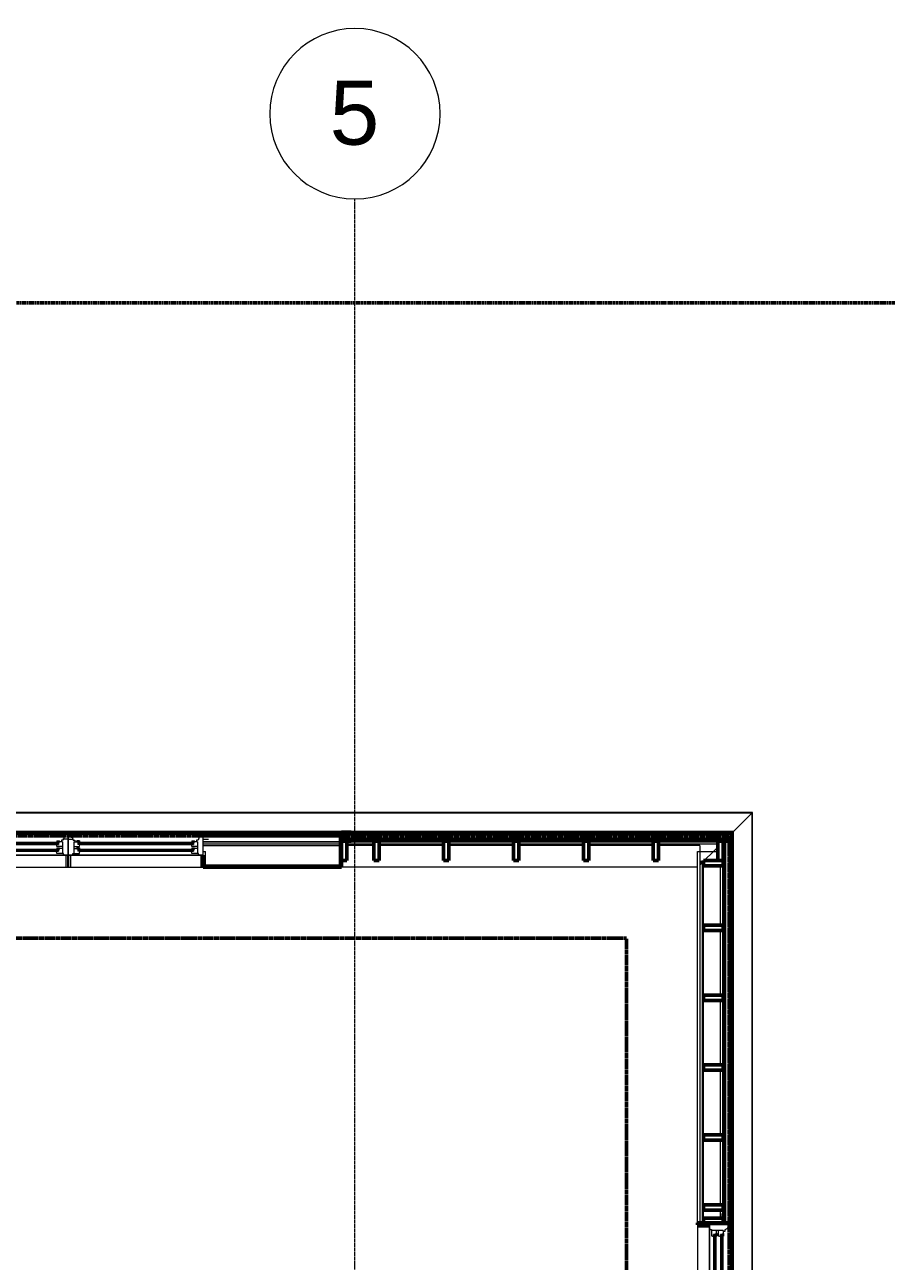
# Model space of a CAD drawing. Header units: inches. Extents: x -4235 to -464, y 9767 to 12347.
# Drawn here: x -2266.3 to -2023.7, y 11998.7 to 12347 of the extents above; entities that cross this region are included whole.
import ezdxf

# ---------------------------------------------------------------- set-up
doc = ezdxf.new("R2010")
doc.units = ezdxf.units.IN
doc.header["$MEASUREMENT"] = 0
for name, pattern in [('Dash 1_16_', [0.125, 0.0625, -0.0625]), ('Double Dash 3_8_', [1, 0.375, -0.125, 0.125, -0.125, 0.125, -0.125]), ('Grid Line 1_2_', [0.875, 0.5, -0.125, 0.125, -0.125])]:
    doc.linetypes.add(name, pattern=pattern)
for name, color, linetype, lineweight in [('A-GLAZ-1', 151, 'Continuous', 9), ('A-GLAZ-2', 151, 'Continuous', 20), ('A-GLAZ-CWMG', 51, 'Continuous', 9), ('A-GLAZ-CWMG-1', 51, 'Continuous', 50), ('A-WALL', 113, 'Continuous', 13), ('A-WALL-5', 113, 'Continuous', 9), ('A-WALL-6', 113, 'Continuous', 50), ('C-PROP-LINE', 91, 'Double Dash 3_8_', 50), ('C-PROP-LINE-1', 91, 'Dash 1_16_', 50), ('S-GRID-1', 1, 'Grid Line 1_2_', 9), ('S-GRID-IDEN', 1, 'Continuous', 9)]:
    doc.layers.add(name, color=color, linetype=linetype, lineweight=lineweight)
doc.styles.add('Arial', font='arial.ttf', dxfattribs={"height": 18})

# ---------------------------------------------------------------- blocks, each defined once
blk = doc.blocks.new('Basic Wall _ EXT - FIBER CEMENT - LARGE - ___-2162455-BACKGROUND - RCP - 3RD FLOOR')
at = {"layer": 'A-WALL-5'}
for p, q in [((-2177.12, 12119.5), (-3861.63, 12119.5)), ((-2177.12, 12119.5), (-3861.63, 12119.5)), ((-2177.12, 12119.48), (-3861.62, 12119.48)), ((-2177.12, 12119.46), (-3861.6, 12119.46)), ((-2177.12, 12119.46), (-3861.6, 12119.46)), ((-2177.12, 12119.46), (-3861.59, 12119.46)), ((-2066.71, 12119.8), (-3738.82, 12119.8)), ((-2174.43, 12119.5), (-2177.06, 12119.5)), ((-2174.43, 12119.5), (-2177.06, 12119.5)), ((-2174.43, 12119.48), (-2177.06, 12119.48)), ((-2174.44, 12119.46), (-2177.06, 12119.46)), ((-2174.44, 12119.46), (-2177.06, 12119.46)), ((-2174.44, 12119.46), (-2177.06, 12119.46)), ((-2067.02, 12119.5), (-2174.37, 12119.5)), ((-2067.02, 12119.5), (-2174.37, 12119.5)), ((-2067.03, 12119.48), (-2174.37, 12119.48)), ((-2067.06, 12119.46), (-2174.37, 12119.46)), ((-2067.05, 12119.46), (-2174.37, 12119.46)), ((-2067.05, 12119.46), (-2174.37, 12119.46)), ((-2069.61, 12116.9), (-2069, 12117.51)), ((-2069.3, 12117.21), (-2069.61, 12116.9)), ((-2069, 12117.51), (-2069.3, 12117.21)), ((-2067.42, 12119.09), (-2067.06, 12119.46)), ((-2067.06, 12119.46), (-2067.42, 12119.09)), ((-2067.06, 12119.46), (-2066.9, 12119.61)), ((-2067.03, 12119.48), (-2067.06, 12119.46)), ((-2067.05, 12119.46), (-2066.9, 12119.61)), ((-2066.9, 12119.61), (-2067.03, 12119.48)), ((-2066.9, 12119.61), (-2067.02, 12119.5)), ((-2066.77, 12119.75), (-2066.79, 12119.72)), ((-2066.77, 12119.74), (-2066.75, 12119.77)), ((-2066.75, 12119.77), (-2066.75, 12119.77)), ((-2177.12, 12116.87), (-2216.09, 12116.87)), ((-2177.12, 12116.87), (-2216.09, 12116.87)), ((-2216.09, 12116.84), (-2177.75, 12116.84)), ((-2177.75, 12116.84), (-2216.09, 12116.84)), ((-2177.75, 12116.84), (-2177.12, 12116.84)), ((-2177.12, 12116.84), (-2177.75, 12116.84)), ((-2168.03, 12116.87), (-2175.62, 12116.87)), ((-2168.03, 12116.87), (-2175.62, 12116.87)), ((-2175.62, 12116.84), (-2168.03, 12116.84)), ((-2168.03, 12116.84), (-2175.62, 12116.84)), ((-2148.35, 12116.87), (-2166.53, 12116.87)), ((-2148.35, 12116.87), (-2166.53, 12116.87)), ((-2166.53, 12116.84), (-2148.35, 12116.84)), ((-2148.35, 12116.84), (-2166.53, 12116.84)), ((-2128.66, 12116.87), (-2146.85, 12116.87)), ((-2128.66, 12116.87), (-2146.85, 12116.87)), ((-2146.85, 12116.84), (-2128.66, 12116.84)), ((-2128.66, 12116.84), (-2146.85, 12116.84)), ((-2108.98, 12116.87), (-2127.16, 12116.87)), ((-2108.98, 12116.87), (-2127.16, 12116.87)), ((-2127.16, 12116.84), (-2108.98, 12116.84)), ((-2108.98, 12116.84), (-2127.16, 12116.84)), ((-2089.29, 12116.87), (-2107.48, 12116.87)), ((-2089.29, 12116.87), (-2107.48, 12116.87)), ((-2107.48, 12116.84), (-2089.29, 12116.84)), ((-2089.29, 12116.84), (-2107.48, 12116.84)), ((-2071.11, 12116.87), (-2087.79, 12116.87)), ((-2071.11, 12116.87), (-2087.79, 12116.87)), ((-2087.79, 12116.84), (-2071.11, 12116.84)), ((-2071.11, 12116.84), (-2087.79, 12116.84))]:
    blk.add_line(p, q, dxfattribs=at)
at = {"layer": 'A-WALL-5', "flags": 128}
for points in [[(-2066.9, 12119.61), (-2066.89, 12119.63), (-2066.86, 12119.65), (-2066.84, 12119.67), (-2066.82, 12119.7), (-2066.79, 12119.72), (-2066.77, 12119.74)], [(-2066.79, 12119.72), (-2066.81, 12119.71), (-2066.82, 12119.69), (-2066.84, 12119.68), (-2066.85, 12119.66), (-2066.87, 12119.65), (-2066.88, 12119.63)], [(-2066.75, 12119.77), (-2066.75, 12119.77), (-2066.75, 12119.76), (-2066.76, 12119.76), (-2066.77, 12119.75)], [(-2066.76, 12119.75), (-2066.75, 12119.76), (-2066.75, 12119.77)], [(-2066.75, 12119.77), (-2066.73, 12119.78), (-2066.72, 12119.79), (-2066.71, 12119.8), (-2066.71, 12119.8)], [(-2066.71, 12119.8), (-2066.72, 12119.8), (-2066.72, 12119.79), (-2066.74, 12119.78)]]:
    blk.add_lwpolyline(points, dxfattribs=at)
blk = doc.blocks.new('Basic Wall _ EXT - FIBER CEMENT - SMALL - ___-2145929-BACKGROUND - RCP - 3RD FLOOR')
at = {"layer": 'A-WALL-5'}
for p, q in [((-2061.36, 12125.15), (-2682.01, 12125.15)), ((-2061.36, 12125.15), (-2682.01, 12125.15)), ((-2682.01, 12125.07), (-2061.44, 12125.07)), ((-2061.44, 12125.07), (-2682.01, 12125.07)), ((-2066.72, 12119.79), (-2061.44, 12125.07)), ((-2061.44, 12125.07), (-2066.72, 12119.79)), ((-2061.36, 12125.15), (-2061.44, 12125.07)), ((-2177.12, 12119.12), (-2369.31, 12119.12)), ((-2177.12, 12119.05), (-2369.31, 12119.05)), ((-2177.12, 12118.67), (-2216.09, 12118.67)), ((-2177.12, 12118.59), (-2216.09, 12118.59)), ((-2177.12, 12118.59), (-2216.09, 12118.59)), ((-2174.62, 12119.12), (-2177.06, 12119.12)), ((-2067.39, 12119.12), (-2174.38, 12119.12)), ((-2069.61, 12116.9), (-2069, 12117.51)), ((-2069, 12117.51), (-2069.61, 12116.9)), ((-2069.52, 12116.99), (-2069.44, 12117.07)), ((-2069.46, 12117.05), (-2069.52, 12116.99)), ((-2069, 12117.51), (-2069.36, 12117.15)), ((-2069.31, 12117.21), (-2069, 12117.51)), ((-2067.39, 12119.12), (-2067.06, 12119.46)), ((-2067.06, 12119.46), (-2067.39, 12119.12)), ((-2067.05, 12119.46), (-2066.9, 12119.61)), ((-2066.9, 12119.61), (-2067.05, 12119.46)), ((-2177.12, 12116.17), (-2216.09, 12116.17)), ((-2177.12, 12116.17), (-2216.09, 12116.17)), ((-2168.03, 12116.17), (-2175.62, 12116.17)), ((-2168.03, 12116.17), (-2175.62, 12116.17)), ((-2148.35, 12116.17), (-2166.53, 12116.17)), ((-2148.35, 12116.17), (-2166.53, 12116.17)), ((-2128.66, 12116.17), (-2146.85, 12116.17)), ((-2128.66, 12116.17), (-2146.85, 12116.17)), ((-2108.98, 12116.17), (-2127.16, 12116.17)), ((-2108.98, 12116.17), (-2127.16, 12116.17)), ((-2089.29, 12116.17), (-2107.48, 12116.17)), ((-2089.29, 12116.17), (-2107.48, 12116.17)), ((-2071.11, 12116.17), (-2087.79, 12116.17)), ((-2071.11, 12116.17), (-2087.79, 12116.17)), ((-2074.92, 12111.59), (-2072.36, 12114.15)), ((-2072.36, 12114.15), (-2074.92, 12111.59)), ((-2072.36, 12114.15), (-2071.11, 12115.4)), ((-2071.11, 12115.4), (-2072.36, 12114.15)), ((-2075.17, 12111.34), (-2076.17, 12111.34)), ((-2075.17, 12111.34), (-2076.17, 12111.34)), ((-2075.25, 12111.26), (-2076.17, 12111.26)), ((-2075.25, 12111.26), (-2076.17, 12111.26)), ((-2076.17, 12110.34), (-2075.45, 12111.06)), ((-2075.45, 12111.06), (-2076.17, 12110.34)), ((-2075.45, 12111.06), (-2076.17, 12110.34)), ((-2076.17, 12110.34), (-2075.45, 12111.06)), ((-2076.17, 12111.06), (-2075.45, 12111.06)), ((-2075.45, 12111.06), (-2076.17, 12111.06)), ((-2075.45, 12111.06), (-2075.25, 12111.26)), ((-2075.25, 12111.26), (-2075.45, 12111.06)), ((-2075.25, 12111.26), (-2075.45, 12111.06)), ((-2075.45, 12111.06), (-2075.25, 12111.26)), ((-2075.25, 12111.26), (-2075.17, 12111.34)), ((-2075.17, 12111.34), (-2075.25, 12111.26)), ((-2075.17, 12111.34), (-2075.25, 12111.26)), ((-2075.17, 12111.34), (-2075.11, 12111.4)), ((-2075.11, 12111.4), (-2075.17, 12111.34))]:
    blk.add_line(p, q, dxfattribs=at)
at = {"layer": 'A-WALL-5', "flags": 128}
blk.add_lwpolyline([(-2069.44, 12117.07), (-2069.37, 12117.14), (-2069.31, 12117.21)], dxfattribs=at)
blk = doc.blocks.new('Basic Wall _ EXT - FIBER CEMENT - LARGE - ___-2162456-BACKGROUND - RCP - 3RD FLOOR')
at = {"layer": 'A-WALL-5'}
for p, q in [((-2069, 12117.51), (-2069.61, 12116.9)), ((-2069.61, 12116.9), (-2069.3, 12117.21)), ((-2069.3, 12117.21), (-2069, 12117.51)), ((-2067.42, 12119.09), (-2067.06, 12119.46)), ((-2067.06, 12119.46), (-2067.42, 12119.09)), ((-2066.9, 12119.61), (-2067.06, 12119.46)), ((-2067.06, 12119.46), (-2067.03, 12119.48)), ((-2067.06, 11246.52), (-2067.06, 12119.46)), ((-2066.9, 12119.61), (-2067.05, 12119.46)), ((-2067.05, 11246.51), (-2067.05, 12119.46)), ((-2067.05, 11246.51), (-2067.05, 12119.46)), ((-2067.03, 12119.48), (-2066.9, 12119.61)), ((-2067.03, 11246.5), (-2067.03, 12119.48)), ((-2067.02, 12119.5), (-2066.9, 12119.61)), ((-2067.02, 11246.48), (-2067.02, 12119.5)), ((-2067.02, 11246.48), (-2067.02, 12119.5)), ((-2066.79, 12119.72), (-2066.77, 12119.75)), ((-2066.75, 12119.77), (-2066.77, 12119.74)), ((-2066.75, 12119.77), (-2066.75, 12119.77)), ((-2066.71, 11246.18), (-2066.71, 12119.8)), ((-2069.67, 12110.09), (-2069.67, 12109.71)), ((-2069.67, 12109.71), (-2069.67, 12110.09)), ((-2069.64, 12109.71), (-2069.64, 12110.09)), ((-2069.64, 12109.71), (-2069.64, 12110.09)), ((-2069.67, 12109.71), (-2069.67, 12093.41)), ((-2069.67, 12093.41), (-2069.67, 12109.71)), ((-2069.64, 12093.41), (-2069.64, 12109.71)), ((-2069.64, 12093.41), (-2069.64, 12109.71)), ((-2069.67, 12091.91), (-2069.67, 12073.72)), ((-2069.67, 12073.72), (-2069.67, 12091.91)), ((-2069.64, 12073.72), (-2069.64, 12091.91)), ((-2069.64, 12073.72), (-2069.64, 12091.91)), ((-2069.67, 12072.22), (-2069.67, 12054.04)), ((-2069.67, 12054.04), (-2069.67, 12072.22)), ((-2069.64, 12054.04), (-2069.64, 12072.22)), ((-2069.64, 12054.04), (-2069.64, 12072.22)), ((-2069.67, 12052.54), (-2069.67, 12034.36)), ((-2069.67, 12034.36), (-2069.67, 12052.54)), ((-2069.64, 12034.36), (-2069.64, 12052.54)), ((-2069.64, 12034.36), (-2069.64, 12052.54)), ((-2069.67, 12032.86), (-2069.67, 12014.67)), ((-2069.67, 12014.67), (-2069.67, 12032.86)), ((-2069.64, 12014.67), (-2069.64, 12032.86)), ((-2069.64, 12014.67), (-2069.64, 12032.86)), ((-2069.67, 12013.17), (-2069.67, 12010.89)), ((-2069.67, 12010.89), (-2069.67, 12013.17)), ((-2069.64, 12010.89), (-2069.64, 12013.17)), ((-2069.64, 12010.89), (-2069.64, 12013.17)), ((-2069.67, 12009.39), (-2069.67, 12009.01)), ((-2069.67, 12009.01), (-2069.67, 12009.39)), ((-2069.64, 12009.01), (-2069.64, 12009.39)), ((-2069.64, 12009.01), (-2069.64, 12009.39))]:
    blk.add_line(p, q, dxfattribs=at)
at = {"layer": 'A-WALL-5', "flags": 128}
for points in [[(-2066.77, 12119.74), (-2066.79, 12119.72), (-2066.82, 12119.7), (-2066.84, 12119.67), (-2066.86, 12119.65), (-2066.89, 12119.63), (-2066.9, 12119.61)], [(-2066.88, 12119.63), (-2066.87, 12119.65), (-2066.85, 12119.66), (-2066.84, 12119.68), (-2066.82, 12119.69), (-2066.81, 12119.71), (-2066.79, 12119.72)], [(-2066.77, 12119.75), (-2066.76, 12119.76), (-2066.75, 12119.76), (-2066.75, 12119.77), (-2066.75, 12119.77)], [(-2066.75, 12119.77), (-2066.75, 12119.76), (-2066.76, 12119.75)], [(-2066.71, 12119.8), (-2066.71, 12119.8), (-2066.72, 12119.79), (-2066.73, 12119.78), (-2066.75, 12119.77)], [(-2066.74, 12119.78), (-2066.72, 12119.79), (-2066.72, 12119.8), (-2066.71, 12119.8)]]:
    blk.add_lwpolyline(points, dxfattribs=at)
blk = doc.blocks.new('Basic Wall _ EXT - FIBER CEMENT - SMALL - ___-2145930-BACKGROUND - RCP - 3RD FLOOR')
at = {"layer": 'A-WALL-5'}
for p, q in [((-2066.72, 12119.79), (-2061.44, 12125.07)), ((-2061.44, 12125.07), (-2066.72, 12119.79)), ((-2061.44, 12125.07), (-2061.36, 12125.15)), ((-2061.44, 12125.07), (-2061.44, 11240.9)), ((-2061.44, 11240.9), (-2061.44, 12125.07)), ((-2061.36, 11240.83), (-2061.36, 12125.15)), ((-2061.36, 11240.83), (-2061.36, 12125.15)), ((-2069.61, 12116.9), (-2069, 12117.51)), ((-2069, 12117.51), (-2069.61, 12116.9)), ((-2069.52, 12116.99), (-2069.46, 12117.05)), ((-2069.36, 12117.15), (-2069, 12117.51)), ((-2069, 12117.51), (-2069.31, 12117.21)), ((-2067.92, 12117.03), (-2067.92, 12117.51)), ((-2067.92, 12117.03), (-2067.92, 12117.51)), ((-2067.84, 12117.03), (-2067.84, 12117.51)), ((-2067.46, 12012.14), (-2067.46, 12117.51)), ((-2067.39, 12119.12), (-2067.06, 12119.46)), ((-2067.06, 12119.46), (-2067.39, 12119.12)), ((-2067.39, 12012.14), (-2067.39, 12117.51)), ((-2067.05, 12119.46), (-2066.9, 12119.61)), ((-2066.9, 12119.61), (-2067.05, 12119.46)), ((-2074.92, 12111.59), (-2072.36, 12114.15)), ((-2072.36, 12114.15), (-2074.92, 12111.59)), ((-2072.36, 12114.15), (-2071.11, 12115.4)), ((-2071.11, 12115.4), (-2072.36, 12114.15)), ((-2076.17, 12110.34), (-2075.45, 12111.06)), ((-2075.45, 12111.06), (-2076.17, 12110.34)), ((-2075.45, 12111.06), (-2076.17, 12110.34)), ((-2076.17, 12110.34), (-2075.45, 12111.06)), ((-2075.45, 12111.06), (-2075.25, 12111.26)), ((-2075.25, 12111.26), (-2075.45, 12111.06)), ((-2075.25, 12111.26), (-2075.45, 12111.06)), ((-2075.45, 12111.06), (-2075.25, 12111.26)), ((-2075.45, 12111.06), (-2075.45, 12109.71)), ((-2075.45, 12109.71), (-2075.45, 12111.06)), ((-2075.25, 12111.26), (-2075.17, 12111.34)), ((-2075.17, 12111.34), (-2075.25, 12111.26)), ((-2075.25, 12111.26), (-2075.17, 12111.34)), ((-2075.25, 12109.71), (-2075.25, 12111.26)), ((-2075.25, 12109.71), (-2075.25, 12111.26)), ((-2075.17, 12111.34), (-2075.11, 12111.4)), ((-2075.11, 12111.4), (-2075.17, 12111.34)), ((-2075.17, 12109.71), (-2075.17, 12111.34)), ((-2075.17, 12109.71), (-2075.17, 12111.34)), ((-2070.35, 12109.71), (-2070.35, 12110.09)), ((-2070.35, 12109.71), (-2070.35, 12110.09)), ((-2075.45, 12109.71), (-2075.45, 12009.01)), ((-2075.45, 12009.01), (-2075.45, 12109.71)), ((-2075.25, 12009.01), (-2075.25, 12109.71)), ((-2075.25, 12009.01), (-2075.25, 12109.71)), ((-2075.17, 12009.01), (-2075.17, 12109.71)), ((-2075.17, 12009.01), (-2075.17, 12109.71)), ((-2070.35, 12093.41), (-2070.35, 12109.71)), ((-2070.35, 12093.41), (-2070.35, 12109.71)), ((-2070.35, 12073.72), (-2070.35, 12091.91)), ((-2070.35, 12073.72), (-2070.35, 12091.91)), ((-2070.35, 12054.04), (-2070.35, 12072.22)), ((-2070.35, 12054.04), (-2070.35, 12072.22)), ((-2070.35, 12034.36), (-2070.35, 12052.54)), ((-2070.35, 12034.36), (-2070.35, 12052.54)), ((-2070.35, 12014.67), (-2070.35, 12032.86)), ((-2070.35, 12014.67), (-2070.35, 12032.86)), ((-2070.35, 12010.89), (-2070.35, 12013.17)), ((-2070.35, 12010.89), (-2070.35, 12013.17)), ((-2070.35, 12009.01), (-2070.35, 12009.39)), ((-2070.35, 12009.01), (-2070.35, 12009.39)), ((-2067.92, 12009.01), (-2067.92, 12009.39)), ((-2067.92, 12009.01), (-2067.92, 12009.39)), ((-2067.84, 12009.01), (-2067.84, 12009.39)), ((-2067.46, 12009.44), (-2067.46, 12012.08)), ((-2067.46, 11246.93), (-2067.46, 12009.39)), ((-2067.39, 12009.45), (-2067.39, 12012.08)), ((-2067.39, 11246.86), (-2067.39, 12009.39))]:
    blk.add_line(p, q, dxfattribs=at)
at = {"layer": 'A-WALL-5', "flags": 128}
blk.add_lwpolyline([(-2069.31, 12117.21), (-2069.37, 12117.14), (-2069.44, 12117.07), (-2069.52, 12116.99)], dxfattribs=at)
blk = doc.blocks.new('Rectangular Mullion - Profile_Polycarbonate_right-2704981-BACKGROUND - RCP - 3RD FLOOR')
at = {"layer": 'A-GLAZ-CWMG-1'}
for p, q in [((-2.75, 1.29), (0, 1.29)), ((-2.75, 0.79), (-2.75, 1.29)), ((-2.5, 0.79), (-2.75, 0.79)), ((-0.06, 1.22), (-2.69, 1.22)), ((-2.69, 1.22), (-2.69, 0.85)), ((-2.69, 0.85), (-2.5, 0.85)), ((-2.5, 0.85), (-2.5, 0.79)), ((-0.06, -1.15), (-0.06, 1.22)), ((0, 1.29), (0, -1.21)), ((-2.75, -1.21), (-2.75, -0.79)), ((-2.75, -0.79), (-2.5, -0.79)), ((0, -1.21), (-2.75, -1.21)), ((-2.5, -0.85), (-2.69, -0.85)), ((-2.69, -0.85), (-2.69, -1.15)), ((-2.69, -1.15), (-0.06, -1.15)), ((-2.5, -0.79), (-2.5, -0.85))]:
    blk.add_line(p, q, dxfattribs=at)
blk = doc.blocks.new('Rectangular Mullion - Profile_Polycarbonate_right-2704915-BACKGROUND - RCP - 3RD FLOOR')
at = {"layer": 'A-GLAZ-CWMG-1'}
for p, q in [((-2.75, 0.79), (-2.75, 1.21)), ((-2.75, 1.21), (0, 1.21)), ((-2.5, 0.79), (-2.75, 0.79)), ((-0.06, 1.15), (-2.69, 1.15)), ((-2.69, 1.15), (-2.69, 0.85)), ((-2.69, 0.85), (-2.5, 0.85)), ((-2.5, 0.85), (-2.5, 0.79)), ((-0.06, -1.22), (-0.06, 1.15)), ((0, 1.21), (0, -1.29)), ((-2.75, -1.29), (-2.75, -0.79)), ((-2.75, -0.79), (-2.5, -0.79)), ((0, -1.29), (-2.75, -1.29)), ((-2.5, -0.85), (-2.69, -0.85)), ((-2.69, -0.85), (-2.69, -1.22)), ((-2.69, -1.22), (-0.06, -1.22)), ((-2.5, -0.79), (-2.5, -0.85))]:
    blk.add_line(p, q, dxfattribs=at)
blk = doc.blocks.new('Rectangular Mullion - Stud - Vertical-2193578-BACKGROUND - RCP - 3RD FLOOR')
at = {"layer": 'A-GLAZ-CWMG-1'}
for p, q in [((0, 2.75), (-1.5, 2.75)), ((-1.5, 2.75), (-1.5, -2.75)), ((0, -2.75), (0, 2.75)), ((-1.5, -2.75), (0, -2.75))]:
    blk.add_line(p, q, dxfattribs=at)
blk = doc.blocks.new('Rectangular Mullion - Stud - Vertical-2193579-BACKGROUND - RCP - 3RD FLOOR')
at = {"layer": 'A-GLAZ-CWMG-1'}
for p, q in [((-1.5, -2.75), (-1.5, 2.75)), ((-1.5, 2.75), (0, 2.75)), ((0, 2.75), (0, -2.75)), ((0, -2.75), (-1.5, -2.75))]:
    blk.add_line(p, q, dxfattribs=at)
blk = doc.blocks.new('Rectangular Mullion - Stud - Vertical-2193575-BACKGROUND - RCP - 3RD FLOOR')
at = {"layer": 'A-GLAZ-CWMG-1'}
for p, q in [((1.5, 2.75), (0, 2.75)), ((0, 2.75), (0, -2.75)), ((1.5, -2.75), (1.5, 2.75)), ((0, -2.75), (1.5, -2.75))]:
    blk.add_line(p, q, dxfattribs=at)
blk = doc.blocks.new('Rectangular Mullion - Stud - Vertical-2193576-BACKGROUND - RCP - 3RD FLOOR')
at = {"layer": 'A-GLAZ-CWMG-1'}
for p, q in [((1.5, 2.75), (0, 2.75)), ((0, 2.75), (0, -2.75)), ((1.5, -2.75), (1.5, 2.75)), ((0, -2.75), (1.5, -2.75))]:
    blk.add_line(p, q, dxfattribs=at)
blk = doc.blocks.new('Rectangular Mullion - Stud - Vertical-2193590-BACKGROUND - RCP - 3RD FLOOR')
at = {"layer": 'A-GLAZ-CWMG-1'}
for p, q in [((0, 2.75), (-1.5, 2.75)), ((-1.5, 2.75), (-1.5, -2.75)), ((0, -2.75), (0, 2.75)), ((-1.5, -2.75), (0, -2.75))]:
    blk.add_line(p, q, dxfattribs=at)
blk = doc.blocks.new('Rectangular Mullion - Stud - Vertical-1873253-BACKGROUND - RCP - 3RD FLOOR')
at = {"layer": 'A-GLAZ-CWMG-1'}
for p, q in [((-1.5, -2.75), (-1.5, 2.75)), ((-1.5, 2.75), (0, 2.75)), ((0, 2.75), (0, -2.75)), ((0, -2.75), (-1.5, -2.75))]:
    blk.add_line(p, q, dxfattribs=at)
blk = doc.blocks.new('Rectangular Mullion - Stud - Vertical-2193588-BACKGROUND - RCP - 3RD FLOOR')
at = {"layer": 'A-GLAZ-CWMG-1'}
for p, q in [((1.5, 2.75), (0, 2.75)), ((0, 2.75), (0, -2.75)), ((1.5, -2.75), (1.5, 2.75)), ((0, -2.75), (1.5, -2.75))]:
    blk.add_line(p, q, dxfattribs=at)
blk = doc.blocks.new('Window-Double_Hung-Andersen-400_Series-Tilt_Wash - DOUBLE HUNG - COTTAGE - 3RD FLOOR-V106-BACKGROUND - RCP - 3RD FLOOR')
at = {"layer": 'A-GLAZ-1'}
for p, q in [((-16.29, 2.5), (-15.7, 2.5)), ((-16.29, 2.12), (-15.7, 2.12)), ((-16.29, 0.56), (-15.7, 0.56)), ((-16.29, 0.19), (-15.7, 0.19)), ((-15.82, 2.5), (-15.82, 2.12)), ((-15.82, 0.56), (-15.82, 0.19)), ((-15.7, 2.62), (15.7, 2.62)), ((-15.7, 2.5), (15.7, 2.5)), ((-15.7, 2.12), (15.7, 2.12)), ((-15.7, 2), (15.7, 2)), ((-15.7, 0.69), (15.7, 0.69)), ((-15.7, 0.56), (15.7, 0.56)), ((-15.7, 0.19), (15.7, 0.19)), ((-15.7, 0.06), (15.7, 0.06)), ((16.29, 2.5), (15.7, 2.5)), ((16.29, 2.12), (15.7, 2.12)), ((16.29, 0.56), (15.7, 0.56)), ((16.29, 0.19), (15.7, 0.19)), ((15.82, 2.5), (15.82, 2.12)), ((15.82, 0.56), (15.82, 0.19)), ((-19.01, -2.44), (-19.01, -3.94)), ((-19.01, -2.44), (-18.95, -2.44)), ((18.95, -1.06), (-18.95, -1.06)), ((-18.95, -1.06), (-18.95, -4.44)), ((-18.32, -1.06), (-18.32, -4.44)), ((18.32, -1.06), (18.32, -4.44)), ((18.95, -4.44), (18.95, -1.06)), ((18.95, -2.44), (19.01, -2.44)), ((19.01, -3.94), (19.01, -2.44)), ((-19.01, -3.94), (-18.95, -3.94)), ((-18.95, -4.44), (18.95, -4.44)), ((18.95, -3.94), (19.01, -3.94))]:
    blk.add_line(p, q, dxfattribs=at)
at = {"layer": 'A-GLAZ-2'}
for p, q in [((19.01, 4.81), (-19.01, 4.81)), ((-19.01, 4.81), (-19.01, -1.06)), ((-18.2, 4.81), (-18.2, 4)), ((-18.2, 4), (-17.92, 4)), ((-17.92, 4), (-17.61, 3.19)), ((17.92, 4), (17.61, 3.19)), ((18.2, 4), (17.92, 4)), ((18.2, 4.81), (18.2, 4)), ((19.01, -1.06), (19.01, 4.81)), ((-19.01, 3.44), (-20.51, 3.44)), ((-17.61, 3.19), (-17.14, 3.19)), ((-17.42, 2.75), (-16.57, 2.75)), ((-17.42, 2.75), (-17.42, -0.56)), ((-17.42, 1.37), (-15.86, 1.37)), ((-17.42, 0.81), (-16.57, 0.81)), ((-17.14, 3.19), (-17.14, 2.75)), ((-15.86, 2.97), (-16.57, 2.97)), ((-16.57, 2.62), (-16.57, 2.97)), ((-15.7, 2.62), (-16.57, 2.62)), ((-15.86, 1.03), (-16.57, 1.03)), ((-16.57, 0.69), (-16.57, 1.03)), ((-15.7, 0.69), (-16.57, 0.69)), ((-16.29, 2.62), (-16.29, 2)), ((-15.7, 2), (-16.29, 2)), ((-16.29, 0.69), (-16.29, 0.06)), ((-15.7, 0.06), (-16.29, 0.06)), ((-15.86, 2.97), (-15.7, 2.62)), ((-15.86, 1.37), (-15.7, 2)), ((-15.86, 1.03), (-15.7, 0.69)), ((-15.86, -0.56), (-15.7, 0.06)), ((15.86, 2.97), (15.7, 2.62)), ((15.7, 2.62), (16.57, 2.62)), ((15.7, 2), (16.29, 2)), ((15.86, 1.37), (15.7, 2)), ((15.86, 1.03), (15.7, 0.69)), ((15.7, 0.69), (16.57, 0.69)), ((15.7, 0.06), (16.29, 0.06)), ((15.86, -0.56), (15.7, 0.06)), ((15.86, 2.97), (16.57, 2.97)), ((17.42, 1.37), (15.86, 1.37)), ((15.86, 1.03), (16.57, 1.03)), ((16.29, 2.62), (16.29, 2)), ((16.29, 0.69), (16.29, 0.06)), ((16.57, 2.62), (16.57, 2.97)), ((17.42, 2.75), (16.57, 2.75)), ((16.57, 0.69), (16.57, 1.03)), ((17.42, 0.81), (16.57, 0.81)), ((17.14, 3.19), (17.14, 2.75)), ((17.61, 3.19), (17.14, 3.19)), ((17.42, 2.75), (17.42, -0.56)), ((19.01, 3.44), (20.51, 3.44)), ((-19.01, -1.06), (19.01, -1.06)), ((-17.67, -0.78), (-18, -1.06)), ((-17.67, -0.78), (-17.67, -0.56)), ((-17.67, -0.56), (-15.86, -0.56)), ((17.67, -0.56), (15.86, -0.56)), ((17.67, -0.78), (17.67, -0.56)), ((17.67, -0.78), (18, -1.06))]:
    blk.add_line(p, q, dxfattribs=at)
blk = doc.blocks.new('Window-Double_Hung-Andersen-400_Series-Tilt_Wash - DOUBLE HUNG - COTTAGE - 3RD FLOOR-2888224-BACKGROUND - RCP - 3RD FLOOR')
at = {"layer": 'A-GLAZ-1'}
for p, q in [((-16.29, 2.5), (-15.7, 2.5)), ((-16.29, 2.12), (-15.7, 2.12)), ((-16.29, 0.56), (-15.7, 0.56)), ((-16.29, 0.19), (-15.7, 0.19)), ((-15.82, 2.5), (-15.82, 2.12)), ((-15.82, 0.56), (-15.82, 0.19)), ((-15.7, 2.62), (15.7, 2.62)), ((-15.7, 2.5), (15.7, 2.5)), ((-15.7, 2.12), (15.7, 2.12)), ((-15.7, 2), (15.7, 2)), ((-15.7, 0.69), (15.7, 0.69)), ((-15.7, 0.56), (15.7, 0.56)), ((-15.7, 0.19), (15.7, 0.19)), ((-15.7, 0.06), (15.7, 0.06)), ((16.29, 2.5), (15.7, 2.5)), ((16.29, 2.12), (15.7, 2.12)), ((16.29, 0.56), (15.7, 0.56)), ((16.29, 0.19), (15.7, 0.19)), ((15.82, 2.5), (15.82, 2.12)), ((15.82, 0.56), (15.82, 0.19)), ((-19.01, -2.44), (-19.01, -3.94)), ((-19.01, -2.44), (-18.95, -2.44)), ((18.95, -1.06), (-18.95, -1.06)), ((-18.95, -1.06), (-18.95, -4.44)), ((-18.32, -1.06), (-18.32, -4.44)), ((18.32, -1.06), (18.32, -4.44)), ((18.95, -4.44), (18.95, -1.06)), ((18.95, -2.44), (19.01, -2.44)), ((19.01, -3.94), (19.01, -2.44)), ((-19.01, -3.94), (-18.95, -3.94)), ((-18.95, -4.44), (18.95, -4.44)), ((18.95, -3.94), (19.01, -3.94))]:
    blk.add_line(p, q, dxfattribs=at)
at = {"layer": 'A-GLAZ-2'}
for p, q in [((19.01, 4.81), (-19.01, 4.81)), ((-19.01, 4.81), (-19.01, -1.06)), ((-18.2, 4.81), (-18.2, 4)), ((-18.2, 4), (-17.92, 4)), ((-17.92, 4), (-17.61, 3.19)), ((17.92, 4), (17.61, 3.19)), ((18.2, 4), (17.92, 4)), ((18.2, 4.81), (18.2, 4)), ((19.01, -1.06), (19.01, 4.81)), ((-19.01, 3.44), (-20.51, 3.44)), ((-17.61, 3.19), (-17.14, 3.19)), ((-17.42, 2.75), (-16.57, 2.75)), ((-17.42, 2.75), (-17.42, -0.56)), ((-17.42, 1.37), (-15.86, 1.37)), ((-17.42, 0.81), (-16.57, 0.81)), ((-17.14, 3.19), (-17.14, 2.75)), ((-15.86, 2.97), (-16.57, 2.97)), ((-16.57, 2.62), (-16.57, 2.97)), ((-15.7, 2.62), (-16.57, 2.62)), ((-15.86, 1.03), (-16.57, 1.03)), ((-16.57, 0.69), (-16.57, 1.03)), ((-15.7, 0.69), (-16.57, 0.69)), ((-16.29, 2.62), (-16.29, 2)), ((-15.7, 2), (-16.29, 2)), ((-16.29, 0.69), (-16.29, 0.06)), ((-15.7, 0.06), (-16.29, 0.06)), ((-15.86, 2.97), (-15.7, 2.62)), ((-15.86, 1.37), (-15.7, 2)), ((-15.86, 1.03), (-15.7, 0.69)), ((-15.86, -0.56), (-15.7, 0.06)), ((15.86, 2.97), (15.7, 2.62)), ((15.7, 2.62), (16.57, 2.62)), ((15.7, 2), (16.29, 2)), ((15.86, 1.37), (15.7, 2)), ((15.86, 1.03), (15.7, 0.69)), ((15.7, 0.69), (16.57, 0.69)), ((15.7, 0.06), (16.29, 0.06)), ((15.86, -0.56), (15.7, 0.06)), ((15.86, 2.97), (16.57, 2.97)), ((17.42, 1.37), (15.86, 1.37)), ((15.86, 1.03), (16.57, 1.03)), ((16.29, 2.62), (16.29, 2)), ((16.29, 0.69), (16.29, 0.06)), ((16.57, 2.62), (16.57, 2.97)), ((17.42, 2.75), (16.57, 2.75)), ((16.57, 0.69), (16.57, 1.03)), ((17.42, 0.81), (16.57, 0.81)), ((17.14, 3.19), (17.14, 2.75)), ((17.61, 3.19), (17.14, 3.19)), ((17.42, 2.75), (17.42, -0.56)), ((19.01, 3.44), (20.51, 3.44)), ((-19.01, -1.06), (19.01, -1.06)), ((-17.67, -0.78), (-18, -1.06)), ((-17.67, -0.78), (-17.67, -0.56)), ((-17.67, -0.56), (-15.86, -0.56)), ((17.67, -0.56), (15.86, -0.56)), ((17.67, -0.78), (17.67, -0.56)), ((17.67, -0.78), (18, -1.06))]:
    blk.add_line(p, q, dxfattribs=at)
blk = doc.blocks.new('Window-Double_Hung-Andersen-400_Series-Tilt_Wash - DOUBLE HUNG - COTTAGE - 3RD FLOOR-V120-BACKGROUND - RCP - 3RD FLOOR')
at = {"layer": 'A-GLAZ-1'}
for p, q in [((-16.29, 2.5), (-15.7, 2.5)), ((-16.29, 2.12), (-15.7, 2.12)), ((-16.29, 0.56), (-15.7, 0.56)), ((-16.29, 0.19), (-15.7, 0.19)), ((-15.82, 2.5), (-15.82, 2.12)), ((-15.82, 0.56), (-15.82, 0.19)), ((-15.7, 2.62), (15.7, 2.62)), ((-15.7, 2.5), (15.7, 2.5)), ((-15.7, 2.12), (15.7, 2.12)), ((-15.7, 2), (15.7, 2)), ((-15.7, 0.69), (15.7, 0.69)), ((-15.7, 0.56), (15.7, 0.56)), ((-15.7, 0.19), (15.7, 0.19)), ((-15.7, 0.06), (15.7, 0.06)), ((16.29, 2.5), (15.7, 2.5)), ((16.29, 2.12), (15.7, 2.12)), ((16.29, 0.56), (15.7, 0.56)), ((16.29, 0.19), (15.7, 0.19)), ((15.82, 2.5), (15.82, 2.12)), ((15.82, 0.56), (15.82, 0.19)), ((-19.01, -2.44), (-19.01, -3.94)), ((-19.01, -2.44), (-18.95, -2.44)), ((18.95, -1.06), (-18.95, -1.06)), ((-18.95, -1.06), (-18.95, -4.44)), ((-18.32, -1.06), (-18.32, -4.44)), ((18.32, -1.06), (18.32, -4.44)), ((18.95, -4.44), (18.95, -1.06)), ((18.95, -2.44), (19.01, -2.44)), ((19.01, -3.94), (19.01, -2.44)), ((-19.01, -3.94), (-18.95, -3.94)), ((-18.95, -4.44), (18.95, -4.44)), ((18.95, -3.94), (19.01, -3.94))]:
    blk.add_line(p, q, dxfattribs=at)
at = {"layer": 'A-GLAZ-2'}
for p, q in [((19.01, 4.81), (-19.01, 4.81)), ((-19.01, 4.81), (-19.01, -1.06)), ((-18.2, 4.81), (-18.2, 4)), ((-18.2, 4), (-17.92, 4)), ((-17.92, 4), (-17.61, 3.19)), ((17.92, 4), (17.61, 3.19)), ((18.2, 4), (17.92, 4)), ((18.2, 4.81), (18.2, 4)), ((19.01, -1.06), (19.01, 4.81)), ((-19.01, 3.44), (-20.51, 3.44)), ((-17.61, 3.19), (-17.14, 3.19)), ((-17.42, 2.75), (-16.57, 2.75)), ((-17.42, 2.75), (-17.42, -0.56)), ((-17.42, 1.37), (-15.86, 1.37)), ((-17.42, 0.81), (-16.57, 0.81)), ((-17.14, 3.19), (-17.14, 2.75)), ((-15.86, 2.97), (-16.57, 2.97)), ((-16.57, 2.62), (-16.57, 2.97)), ((-15.7, 2.62), (-16.57, 2.62)), ((-15.86, 1.03), (-16.57, 1.03)), ((-16.57, 0.69), (-16.57, 1.03)), ((-15.7, 0.69), (-16.57, 0.69)), ((-16.29, 2.62), (-16.29, 2)), ((-15.7, 2), (-16.29, 2)), ((-16.29, 0.69), (-16.29, 0.06)), ((-15.7, 0.06), (-16.29, 0.06)), ((-15.86, 2.97), (-15.7, 2.62)), ((-15.86, 1.37), (-15.7, 2)), ((-15.86, 1.03), (-15.7, 0.69)), ((-15.86, -0.56), (-15.7, 0.06)), ((15.86, 2.97), (15.7, 2.62)), ((15.7, 2.62), (16.57, 2.62)), ((15.7, 2), (16.29, 2)), ((15.86, 1.37), (15.7, 2)), ((15.86, 1.03), (15.7, 0.69)), ((15.7, 0.69), (16.57, 0.69)), ((15.7, 0.06), (16.29, 0.06)), ((15.86, -0.56), (15.7, 0.06)), ((15.86, 2.97), (16.57, 2.97)), ((17.42, 1.37), (15.86, 1.37)), ((15.86, 1.03), (16.57, 1.03)), ((16.29, 2.62), (16.29, 2)), ((16.29, 0.69), (16.29, 0.06)), ((16.57, 2.62), (16.57, 2.97)), ((17.42, 2.75), (16.57, 2.75)), ((16.57, 0.69), (16.57, 1.03)), ((17.42, 0.81), (16.57, 0.81)), ((17.14, 3.19), (17.14, 2.75)), ((17.61, 3.19), (17.14, 3.19)), ((17.42, 2.75), (17.42, -0.56)), ((19.01, 3.44), (20.51, 3.44)), ((-19.01, -1.06), (19.01, -1.06)), ((-17.67, -0.78), (-18, -1.06)), ((-17.67, -0.78), (-17.67, -0.56)), ((-17.67, -0.56), (-15.86, -0.56)), ((17.67, -0.56), (15.86, -0.56)), ((17.67, -0.78), (17.67, -0.56)), ((17.67, -0.78), (18, -1.06))]:
    blk.add_line(p, q, dxfattribs=at)
blk = doc.blocks.new('Family - ___-1878357-BACKGROUND - RCP - 3RD FLOOR')
at = {"layer": 'C-PROP-LINE'}
blk.add_line((-3989.61, 12268.69), (-629.56, 12268.69), dxfattribs=at)
blk = doc.blocks.new('Family - ___-2835860-BACKGROUND - RCP - 3RD FLOOR')
at = {"layer": 'C-PROP-LINE-1'}
for p, q in [((-2067.92, 12118.59), (-2523.72, 12118.59)), ((-2067.92, 11247.39), (-2067.92, 12118.59))]:
    blk.add_line(p, q, dxfattribs=at)
blk = doc.blocks.new('Family - ___-2835903-BACKGROUND - RCP - 3RD FLOOR')
at = {"layer": 'C-PROP-LINE-1'}
for p, q in [((-2096.82, 12089.69), (-3831.82, 12089.69)), ((-2096.82, 11276.29), (-2096.82, 12089.69))]:
    blk.add_line(p, q, dxfattribs=at)
blk = doc.blocks.new('Family - ___-2835932-BACKGROUND - RCP - 3RD FLOOR')
at = {"layer": 'C-PROP-LINE-1'}
for p, q in [((-2067.92, 12118.59), (-3860.72, 12118.59)), ((-2067.92, 11247.39), (-2067.92, 12118.59))]:
    blk.add_line(p, q, dxfattribs=at)
blk = doc.blocks.new('Grid - Grid Head - Circle-50561-BACKGROUND - RCP - 3RD FLOOR')
at = {"layer": 'S-GRID-IDEN'}
for start, end in [(360, 180), (180, 360)]:
    blk.add_arc((0, 0), 0.25, start, end, dxfattribs=at)

msp = doc.modelspace()

# ---------------------------------------------------------------- linework, layer by layer
at = {"layer": 'A-WALL'}
for p, q in [((-2177.12, 12118.34), (-2216.09, 12118.34)), ((-2177.75, 12118.34), (-2177.75, 12110.34)), ((-2216.09, 12116.84), (-2177.75, 12116.84)), ((-2216.09, 12115.84), (-2177.75, 12115.84)), ((-2216.09, 12114.15), (-2215.46, 12114.15)), ((-2215.46, 12110.34), (-2215.46, 12114.15)), ((-2177.75, 12110.34), (-2215.46, 12110.34)), ((-2068.17, 12009.58), (-2068.17, 12009.01))]:
    msp.add_line(p, q, dxfattribs=at)
at = {"layer": 'A-WALL-5'}
for p, q in [((-2067.92, 12117.51), (-2067.92, 12117.03)), ((-2177.12, 12115.84), (-2177.75, 12115.84)), ((-2168.03, 12115.84), (-2175.62, 12115.84)), ((-2148.35, 12115.84), (-2166.53, 12115.84)), ((-2128.66, 12115.84), (-2146.85, 12115.84)), ((-2108.98, 12115.84), (-2127.16, 12115.84)), ((-2089.29, 12115.84), (-2107.48, 12115.84)), ((-2076.17, 12115.84), (-2087.79, 12115.84)), ((-2076.8, 12114.15), (-2071.11, 12114.15)), ((-2076.8, 12009.58), (-2076.8, 12114.15)), ((-2076.17, 12115.84), (-2076.17, 12009.01)), ((-2069.61, 12114.15), (-2069.19, 12114.15)), ((-2254.17, 12109.71), (-2254.05, 12109.71)), ((-2076.8, 12109.71), (-2216.15, 12109.71)), ((-2076.8, 12009.01), (-2076.8, 12008.95))]:
    msp.add_line(p, q, dxfattribs=at)
at = {"layer": 'A-WALL-6'}
for p, q in [((-2216.09, 12118.59), (-2177.12, 12118.59)), ((-2177.12, 12118.59), (-2177.12, 12109.71)), ((-2177.06, 12117.51), (-2177.06, 12119.09)), ((-2177.06, 12119.09), (-2067.17, 12119.09)), ((-2067.17, 12117.51), (-2177.06, 12117.51)), ((-2069.19, 12009.45), (-2069.19, 12117.03)), ((-2069.19, 12117.03), (-2067.61, 12117.03)), ((-2067.61, 12117.03), (-2067.61, 12009.45)), ((-2067.17, 12119.09), (-2067.17, 12117.51)), ((-2216.09, 12109.71), (-2216.09, 12113.09)), ((-2177.12, 12109.71), (-2216.09, 12109.71)), ((-2076.8, 12009.01), (-2076.8, 12009.58)), ((-2076.8, 12009.58), (-2067.92, 12009.58)), ((-2073.42, 12009.01), (-2076.8, 12009.01)), ((-2067.61, 12009.45), (-2069.19, 12009.45)), ((-2067.92, 12009.58), (-2067.92, 12009.01))]:
    msp.add_line(p, q, dxfattribs=at)
at = {"layer": 'S-GRID-1'}
msp.add_line((-2173.32, 9836.18), (-2173.32, 12297.95), dxfattribs=at)

# ---------------------------------------------------------------- block references
at = {"layer": 'A-GLAZ-1'}
for name, p in [('Window-Double_Hung-Andersen-400_Series-Tilt_Wash - DOUBLE HUNG - COTTAGE - 3RD FLOOR-V106-BACKGROUND - RCP - 3RD FLOOR', (-2273.12, 12114.15)), ('Window-Double_Hung-Andersen-400_Series-Tilt_Wash - DOUBLE HUNG - COTTAGE - 3RD FLOOR-V120-BACKGROUND - RCP - 3RD FLOOR', (-2235.1, 12114.15))]:
    msp.add_blockref(name, p, dxfattribs=at)
at = {"layer": 'A-GLAZ-1', "rotation": 269.9999999999999}
msp.add_blockref('Window-Double_Hung-Andersen-400_Series-Tilt_Wash - DOUBLE HUNG - COTTAGE - 3RD FLOOR-2888224-BACKGROUND - RCP - 3RD FLOOR', (-2072.36, 11990), dxfattribs=at)
at = {"layer": 'A-GLAZ-CWMG'}
for name, p, rotation in [('Rectangular Mullion - Profile_Polycarbonate_right-2704915-BACKGROUND - RCP - 3RD FLOOR', (-2177.12, 12118.3), 180), ('Rectangular Mullion - Stud - Vertical-2193579-BACKGROUND - RCP - 3RD FLOOR', (-2177.12, 12114.34), 180), ('Rectangular Mullion - Stud - Vertical-1873253-BACKGROUND - RCP - 3RD FLOOR', (-2072.36, 12009.39), 269.9999999999992), ('Rectangular Mullion - Profile_Polycarbonate_right-2704981-BACKGROUND - RCP - 3RD FLOOR', (-2068.4, 12009.39), 270)]:
    msp.add_blockref(name, p, dxfattribs=dict(at, rotation=rotation))
at = {"layer": 'A-GLAZ-CWMG', "extrusion": (0, 0, -1)}
for name, p, rotation in [('Rectangular Mullion - Stud - Vertical-2193575-BACKGROUND - RCP - 3RD FLOOR', (2168.03, 12114.34), 180), ('Rectangular Mullion - Stud - Vertical-2193575-BACKGROUND - RCP - 3RD FLOOR', (2148.35, 12114.34), 180), ('Rectangular Mullion - Stud - Vertical-2193575-BACKGROUND - RCP - 3RD FLOOR', (2128.66, 12114.34), 180), ('Rectangular Mullion - Stud - Vertical-2193576-BACKGROUND - RCP - 3RD FLOOR', (2108.98, 12114.34), 180), ('Rectangular Mullion - Stud - Vertical-2193576-BACKGROUND - RCP - 3RD FLOOR', (2089.29, 12114.34), 180), ('Rectangular Mullion - Stud - Vertical-2193578-BACKGROUND - RCP - 3RD FLOOR', (2069.61, 12114.34), 180), ('Rectangular Mullion - Stud - Vertical-2193590-BACKGROUND - RCP - 3RD FLOOR', (2072.36, 12111.59), 90.00000000000077), ('Rectangular Mullion - Stud - Vertical-2193588-BACKGROUND - RCP - 3RD FLOOR', (2072.36, 12091.91), 90.00000000000077), ('Rectangular Mullion - Stud - Vertical-2193588-BACKGROUND - RCP - 3RD FLOOR', (2072.36, 12072.22), 90.00000000000077), ('Rectangular Mullion - Stud - Vertical-2193588-BACKGROUND - RCP - 3RD FLOOR', (2072.36, 12052.54), 90.00000000000077), ('Rectangular Mullion - Stud - Vertical-2193588-BACKGROUND - RCP - 3RD FLOOR', (2072.36, 12032.86), 90.00000000000077), ('Rectangular Mullion - Stud - Vertical-2193588-BACKGROUND - RCP - 3RD FLOOR', (2072.36, 12013.17), 90.00000000000077)]:
    msp.add_blockref(name, p, dxfattribs=dict(at, rotation=rotation))
at = {"layer": 'A-WALL-5'}
for name in ['Basic Wall _ EXT - FIBER CEMENT - SMALL - ___-2145929-BACKGROUND - RCP - 3RD FLOOR', 'Basic Wall _ EXT - FIBER CEMENT - SMALL - ___-2145930-BACKGROUND - RCP - 3RD FLOOR', 'Basic Wall _ EXT - FIBER CEMENT - LARGE - ___-2162455-BACKGROUND - RCP - 3RD FLOOR', 'Basic Wall _ EXT - FIBER CEMENT - LARGE - ___-2162456-BACKGROUND - RCP - 3RD FLOOR']:
    msp.add_blockref(name, (0, 0), dxfattribs=at)
at = {"layer": 'C-PROP-LINE'}
msp.add_blockref('Family - ___-1878357-BACKGROUND - RCP - 3RD FLOOR', (0, 0), dxfattribs=at)
at = {"layer": 'C-PROP-LINE-1'}
for name in ['Family - ___-2835860-BACKGROUND - RCP - 3RD FLOOR', 'Family - ___-2835932-BACKGROUND - RCP - 3RD FLOOR', 'Family - ___-2835903-BACKGROUND - RCP - 3RD FLOOR']:
    msp.add_blockref(name, (0, 0), dxfattribs=at)
at = {"layer": 'S-GRID-IDEN', "xscale": 95.99999999999994, "yscale": 95.99999999999994, "zscale": 95.99999999999994}
msp.add_blockref('Grid - Grid Head - Circle-50561-BACKGROUND - RCP - 3RD FLOOR', (-2173.32, 12321.95), dxfattribs=at)

# ---------------------------------------------------------------- texts
at = {"layer": 'S-GRID-IDEN', "insert": (-2180.45, 12331.23), "char_height": 18, "width": 16.968, "attachment_point": 1, "style": 'Arial'}
msp.add_mtext('5', dxfattribs=at)

doc.saveas('drawing.dxf')
